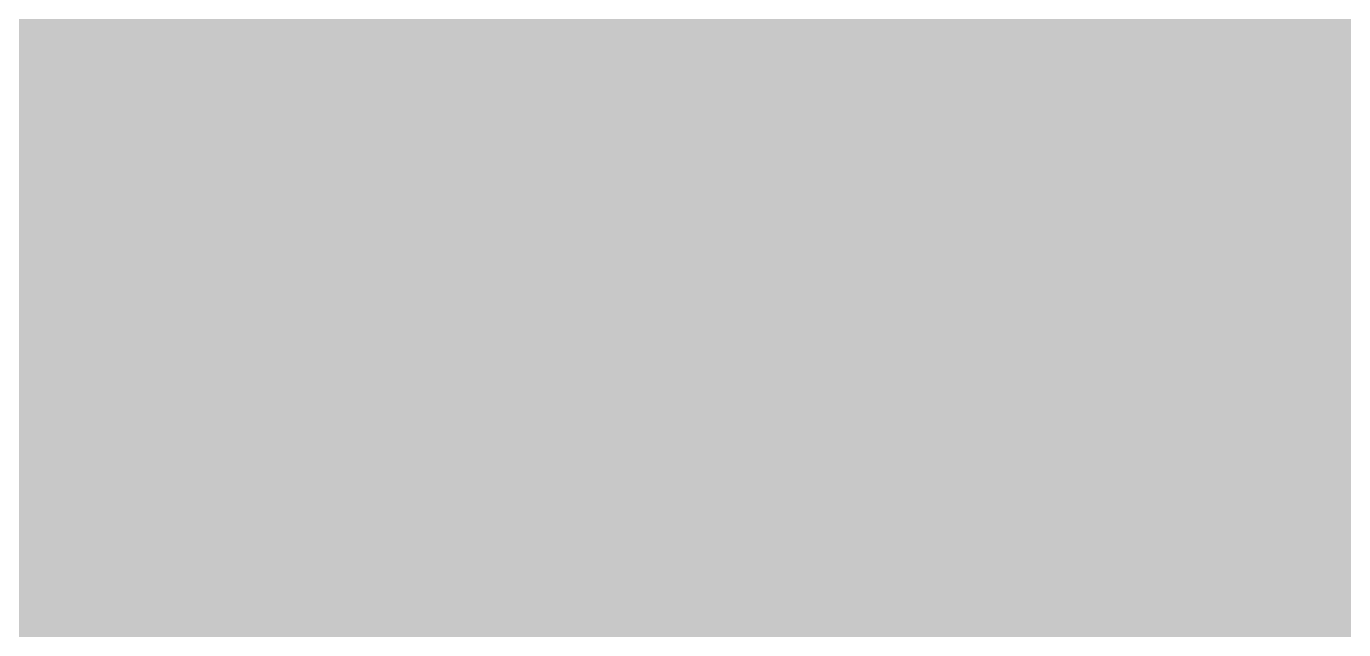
# Model space of a CAD drawing. Header units: inches. Extents: x 0 to 841, y 0 to 594.
# Drawn here: x 97.357 to 98.184, y 422.321 to 422.7 of the extents above; entities that cross this region are included whole.
import ezdxf

# ---------------------------------------------------------------- set-up
doc = ezdxf.new("R2010")
doc.units = ezdxf.units.IN
doc.layers.add('Sheet', color=255, linetype='Continuous')

msp = doc.modelspace()

# ---------------------------------------------------------------- linework, layer by layer
at = {"layer": 'Sheet'}
for points in [[(97.52303, 427.49898, 0.7493, 0.7493, 0), (97.52303, 422.49059, 0.7493, 0.7493, 0)], [(97.52303, 427.49898, 0.29972, 0.29972, 0), (97.52303, 422.49059, 0.29972, 0.29972, 0)], [(98.19677, 422.86116, 0.29972, 0.29972, 0), (98.208, 422.82747, 0.29972, 0.29972, 0), (98.23045, 422.79378, 0.29972, 0.29972, 0), (98.24168, 422.7601, 0.29972, 0.29972, 0), (98.25291, 422.71518, 0.29972, 0.29972, 0), (98.26414, 422.68149, 0.29972, 0.29972, 0), (98.27537, 422.6478, 0.29972, 0.29972, 0), (98.27537, 422.60288, 0.29972, 0.29972, 0), (98.2866, 422.56919, 0.29972, 0.29972, 0), (98.2866, 422.5355, 0.29972, 0.29972, 0), (98.2866, 422.49059, 0.29972, 0.29972, 0)], [(98.19677, 422.86116, 0.29972, 0.29972, 0), (98.208, 422.82747, 0.29972, 0.29972, 0), (98.23045, 422.79378, 0.29972, 0.29972, 0), (98.24168, 422.7601, 0.29972, 0.29972, 0), (98.25291, 422.71518, 0.29972, 0.29972, 0), (98.26414, 422.68149, 0.29972, 0.29972, 0), (98.27537, 422.6478, 0.29972, 0.29972, 0), (98.27537, 422.60288, 0.29972, 0.29972, 0), (98.2866, 422.56919, 0.29972, 0.29972, 0), (98.2866, 422.5355, 0.29972, 0.29972, 0), (98.2866, 422.49059, 0.29972, 0.29972, 0)], [(98.19677, 422.86116, 0.29972, 0.29972, 0), (98.208, 422.82747, 0.29972, 0.29972, 0), (98.23045, 422.79378, 0.29972, 0.29972, 0), (98.24168, 422.7601, 0.29972, 0.29972, 0), (98.25291, 422.71518, 0.29972, 0.29972, 0), (98.26414, 422.68149, 0.29972, 0.29972, 0), (98.27537, 422.6478, 0.29972, 0.29972, 0), (98.27537, 422.60288, 0.29972, 0.29972, 0), (98.2866, 422.56919, 0.29972, 0.29972, 0), (98.2866, 422.5355, 0.29972, 0.29972, 0), (98.2866, 422.49059, 0.29972, 0.29972, 0)], [(98.19677, 422.86116, 0.29972, 0.29972, 0), (98.208, 422.82747, 0.29972, 0.29972, 0), (98.23045, 422.79378, 0.29972, 0.29972, 0), (98.24168, 422.7601, 0.29972, 0.29972, 0), (98.25291, 422.71518, 0.29972, 0.29972, 0), (98.26414, 422.68149, 0.29972, 0.29972, 0), (98.27537, 422.6478, 0.29972, 0.29972, 0), (98.27537, 422.60288, 0.29972, 0.29972, 0), (98.2866, 422.56919, 0.29972, 0.29972, 0), (98.2866, 422.5355, 0.29972, 0.29972, 0), (98.2866, 422.49059, 0.29972, 0.29972, 0)], [(98.19677, 422.86116, 0.29972, 0.29972, 0), (98.208, 422.82747, 0.29972, 0.29972, 0), (98.23045, 422.79378, 0.29972, 0.29972, 0), (98.24168, 422.7601, 0.29972, 0.29972, 0), (98.25291, 422.71518, 0.29972, 0.29972, 0), (98.26414, 422.68149, 0.29972, 0.29972, 0), (98.27537, 422.6478, 0.29972, 0.29972, 0), (98.27537, 422.60288, 0.29972, 0.29972, 0), (98.2866, 422.56919, 0.29972, 0.29972, 0), (98.2866, 422.5355, 0.29972, 0.29972, 0), (98.2866, 422.49059, 0.29972, 0.29972, 0)], [(97.88236, 422.84993, 0.29972, 0.29972, 0), (97.89359, 422.8387, 0.29972, 0.29972, 0), (97.91604, 422.81624, 0.29972, 0.29972, 0), (97.92727, 422.79378, 0.29972, 0.29972, 0), (97.9385, 422.78255, 0.29972, 0.29972, 0), (97.96096, 422.7601, 0.29972, 0.29972, 0), (97.97219, 422.73764, 0.29972, 0.29972, 0), (97.98342, 422.71518, 0.29972, 0.29972, 0), (97.98342, 422.69272, 0.29972, 0.29972, 0), (97.99465, 422.67026, 0.29972, 0.29972, 0), (98.00587, 422.6478, 0.29972, 0.29972, 0), (98.0171, 422.61411, 0.29972, 0.29972, 0), (98.0171, 422.59165, 0.29972, 0.29972, 0), (98.0171, 422.56919, 0.29972, 0.29972, 0), (98.02833, 422.54673, 0.29972, 0.29972, 0), (98.02833, 422.51304, 0.29972, 0.29972, 0), (98.02833, 422.49059, 0.29972, 0.29972, 0)], [(97.88236, 422.84993, 0.29972, 0.29972, 0), (97.89359, 422.8387, 0.29972, 0.29972, 0), (97.91604, 422.81624, 0.29972, 0.29972, 0), (97.92727, 422.79378, 0.29972, 0.29972, 0), (97.9385, 422.78255, 0.29972, 0.29972, 0), (97.96096, 422.7601, 0.29972, 0.29972, 0), (97.97219, 422.73764, 0.29972, 0.29972, 0), (97.98342, 422.71518, 0.29972, 0.29972, 0), (97.98342, 422.69272, 0.29972, 0.29972, 0), (97.99465, 422.67026, 0.29972, 0.29972, 0), (98.00587, 422.6478, 0.29972, 0.29972, 0), (98.0171, 422.61411, 0.29972, 0.29972, 0), (98.0171, 422.59165, 0.29972, 0.29972, 0), (98.0171, 422.56919, 0.29972, 0.29972, 0), (98.02833, 422.54673, 0.29972, 0.29972, 0), (98.02833, 422.51304, 0.29972, 0.29972, 0), (98.02833, 422.49059, 0.29972, 0.29972, 0)], [(97.88236, 422.84993, 0.29972, 0.29972, 0), (97.89359, 422.8387, 0.29972, 0.29972, 0), (97.91604, 422.81624, 0.29972, 0.29972, 0), (97.92727, 422.79378, 0.29972, 0.29972, 0), (97.9385, 422.78255, 0.29972, 0.29972, 0), (97.96096, 422.7601, 0.29972, 0.29972, 0), (97.97219, 422.73764, 0.29972, 0.29972, 0), (97.98342, 422.71518, 0.29972, 0.29972, 0), (97.98342, 422.69272, 0.29972, 0.29972, 0), (97.99465, 422.67026, 0.29972, 0.29972, 0), (98.00587, 422.6478, 0.29972, 0.29972, 0), (98.0171, 422.61411, 0.29972, 0.29972, 0), (98.0171, 422.59165, 0.29972, 0.29972, 0), (98.0171, 422.56919, 0.29972, 0.29972, 0), (98.02833, 422.54673, 0.29972, 0.29972, 0), (98.02833, 422.51304, 0.29972, 0.29972, 0), (98.02833, 422.49059, 0.29972, 0.29972, 0)], [(97.52303, 417.49342, 0.7493, 0.7493, 0), (97.52303, 422.49059, 0.7493, 0.7493, 0)], [(97.52303, 422.49059, 0.7493, 0.7493, 0), (112.52485, 422.49059, 0.7493, 0.7493, 0), (112.52485, 419.99762, 0.7493, 0.7493, 0)], [(97.96096, 422.7601, 0.09906, 0.09906, 0), (97.97219, 422.73764, 0.09906, 0.09906, 0), (97.98342, 422.71518, 0.09906, 0.09906, 0), (97.98342, 422.69272, 0.09906, 0.09906, 0), (97.99465, 422.67026, 0.09906, 0.09906, 0), (98.00587, 422.6478, 0.09906, 0.09906, 0), (98.0171, 422.61411, 0.09906, 0.09906, 0), (98.0171, 422.59165, 0.09906, 0.09906, 0), (98.0171, 422.56919, 0.09906, 0.09906, 0), (98.02833, 422.54673, 0.09906, 0.09906, 0), (98.02833, 422.51304, 0.09906, 0.09906, 0), (98.02833, 422.49059, 0.09906, 0.09906, 0)], [(97.96096, 422.7601, 0.09906, 0.09906, 0), (97.97219, 422.73764, 0.09906, 0.09906, 0), (97.98342, 422.71518, 0.09906, 0.09906, 0), (97.98342, 422.69272, 0.09906, 0.09906, 0), (97.99465, 422.67026, 0.09906, 0.09906, 0), (98.00587, 422.6478, 0.09906, 0.09906, 0), (98.0171, 422.61411, 0.09906, 0.09906, 0), (98.0171, 422.59165, 0.09906, 0.09906, 0), (98.0171, 422.56919, 0.09906, 0.09906, 0), (98.02833, 422.54673, 0.09906, 0.09906, 0), (98.02833, 422.51304, 0.09906, 0.09906, 0), (98.02833, 422.49059, 0.09906, 0.09906, 0)], [(97.96096, 422.7601, 0.09906, 0.09906, 0), (97.97219, 422.73764, 0.09906, 0.09906, 0), (97.98342, 422.71518, 0.09906, 0.09906, 0), (97.98342, 422.69272, 0.09906, 0.09906, 0), (97.99465, 422.67026, 0.09906, 0.09906, 0), (98.00587, 422.6478, 0.09906, 0.09906, 0), (98.0171, 422.61411, 0.09906, 0.09906, 0), (98.0171, 422.59165, 0.09906, 0.09906, 0), (98.0171, 422.56919, 0.09906, 0.09906, 0), (98.02833, 422.54673, 0.09906, 0.09906, 0), (98.02833, 422.51304, 0.09906, 0.09906, 0), (98.02833, 422.49059, 0.09906, 0.09906, 0)], [(97.52303, 417.49342, 0.29972, 0.29972, 0), (97.52303, 422.49059, 0.29972, 0.29972, 0)], [(98.02833, 422.49059, 0.29972, 0.29972, 0), (98.02833, 422.46813, 0.29972, 0.29972, 0), (98.02833, 422.43444, 0.29972, 0.29972, 0), (98.0171, 422.41198, 0.29972, 0.29972, 0), (98.0171, 422.38952, 0.29972, 0.29972, 0), (98.0171, 422.36706, 0.29972, 0.29972, 0), (98.00587, 422.3446, 0.29972, 0.29972, 0), (97.99465, 422.31091, 0.29972, 0.29972, 0), (97.98342, 422.28845, 0.29972, 0.29972, 0), (97.98342, 422.26599, 0.29972, 0.29972, 0), (97.97219, 422.24353, 0.29972, 0.29972, 0), (97.96096, 422.23231, 0.29972, 0.29972, 0), (97.9385, 422.20985, 0.29972, 0.29972, 0), (97.92727, 422.18739, 0.29972, 0.29972, 0), (97.91604, 422.16493, 0.29972, 0.29972, 0)], [(98.02833, 422.49059, 0.29972, 0.29972, 0), (98.02833, 422.46813, 0.29972, 0.29972, 0), (98.02833, 422.43444, 0.29972, 0.29972, 0), (98.0171, 422.41198, 0.29972, 0.29972, 0), (98.0171, 422.38952, 0.29972, 0.29972, 0), (98.0171, 422.36706, 0.29972, 0.29972, 0), (98.00587, 422.3446, 0.29972, 0.29972, 0), (97.99465, 422.31091, 0.29972, 0.29972, 0), (97.98342, 422.28845, 0.29972, 0.29972, 0), (97.98342, 422.26599, 0.29972, 0.29972, 0), (97.97219, 422.24353, 0.29972, 0.29972, 0), (97.96096, 422.23231, 0.29972, 0.29972, 0), (97.9385, 422.20985, 0.29972, 0.29972, 0), (97.92727, 422.18739, 0.29972, 0.29972, 0), (97.91604, 422.16493, 0.29972, 0.29972, 0)], [(98.02833, 422.49059, 0.29972, 0.29972, 0), (98.02833, 422.46813, 0.29972, 0.29972, 0), (98.02833, 422.43444, 0.29972, 0.29972, 0), (98.0171, 422.41198, 0.29972, 0.29972, 0), (98.0171, 422.38952, 0.29972, 0.29972, 0), (98.0171, 422.36706, 0.29972, 0.29972, 0), (98.00587, 422.3446, 0.29972, 0.29972, 0), (97.99465, 422.31091, 0.29972, 0.29972, 0), (97.98342, 422.28845, 0.29972, 0.29972, 0), (97.98342, 422.26599, 0.29972, 0.29972, 0), (97.97219, 422.24353, 0.29972, 0.29972, 0), (97.96096, 422.23231, 0.29972, 0.29972, 0), (97.9385, 422.20985, 0.29972, 0.29972, 0), (97.92727, 422.18739, 0.29972, 0.29972, 0), (97.91604, 422.16493, 0.29972, 0.29972, 0)], [(98.02833, 422.49059, 0.29972, 0.29972, 0), (98.02833, 422.49059, 0.29972, 0.29972, 0), (98.02833, 422.49059, 0.29972, 0.29972, 0), (98.02833, 422.49059, 0.29972, 0.29972, 0), (98.02833, 422.49059, 0.29972, 0.29972, 0), (98.02833, 422.49059, 0.29972, 0.29972, 0), (98.02833, 422.49059, 0.29972, 0.29972, 0), (98.02833, 422.49059, 0.29972, 0.29972, 0), (98.02833, 422.49059, 0.29972, 0.29972, 0), (98.02833, 422.49059, 0.29972, 0.29972, 0), (98.02833, 422.49059, 0.29972, 0.29972, 0), (98.02833, 422.49059, 0.29972, 0.29972, 0), (98.02833, 422.49059, 0.29972, 0.29972, 0), (98.02833, 422.49059, 0.29972, 0.29972, 0), (98.02833, 422.49059, 0.29972, 0.29972, 0), (98.02833, 422.49059, 0.29972, 0.29972, 0), (98.02833, 422.49059, 0.29972, 0.29972, 0), (98.02833, 422.49059, 0.29972, 0.29972, 0), (98.02833, 422.49059, 0.29972, 0.29972, 0), (98.02833, 422.49059, 0.29972, 0.29972, 0), (98.02833, 422.49059, 0.29972, 0.29972, 0), (98.02833, 422.49059, 0.29972, 0.29972, 0), (98.02833, 422.49059, 0.29972, 0.29972, 0), (98.02833, 422.49059, 0.29972, 0.29972, 0), (98.02833, 422.49059, 0.29972, 0.29972, 0), (98.02833, 422.49059, 0.29972, 0.29972, 0), (98.02833, 422.49059, 0.29972, 0.29972, 0), (98.02833, 422.49059, 0.29972, 0.29972, 0), (98.02833, 422.49059, 0.29972, 0.29972, 0), (98.02833, 422.49059, 0.29972, 0.29972, 0), (98.02833, 422.49059, 0.29972, 0.29972, 0), (98.02833, 422.49059, 0.29972, 0.29972, 0), (98.02833, 422.49059, 0.29972, 0.29972, 0)], [(98.02833, 422.49059, 0.29972, 0.29972, 0), (98.02833, 422.49059, 0.29972, 0.29972, 0)], [(98.02833, 422.49059, 0.29972, 0.29972, 0), (98.02833, 422.49059, 0.29972, 0.29972, 0), (98.02833, 422.49059, 0.29972, 0.29972, 0), (98.02833, 422.49059, 0.29972, 0.29972, 0), (98.02833, 422.49059, 0.29972, 0.29972, 0), (98.02833, 422.49059, 0.29972, 0.29972, 0), (98.02833, 422.49059, 0.29972, 0.29972, 0), (98.02833, 422.49059, 0.29972, 0.29972, 0), (98.02833, 422.49059, 0.29972, 0.29972, 0), (98.02833, 422.49059, 0.29972, 0.29972, 0), (98.02833, 422.49059, 0.29972, 0.29972, 0), (98.02833, 422.49059, 0.29972, 0.29972, 0), (98.02833, 422.49059, 0.29972, 0.29972, 0), (98.02833, 422.49059, 0.29972, 0.29972, 0), (98.02833, 422.49059, 0.29972, 0.29972, 0), (98.02833, 422.49059, 0.29972, 0.29972, 0), (98.02833, 422.49059, 0.29972, 0.29972, 0), (98.02833, 422.49059, 0.29972, 0.29972, 0), (98.02833, 422.49059, 0.29972, 0.29972, 0), (98.02833, 422.49059, 0.29972, 0.29972, 0), (98.02833, 422.49059, 0.29972, 0.29972, 0), (98.02833, 422.49059, 0.29972, 0.29972, 0), (98.02833, 422.49059, 0.29972, 0.29972, 0), (98.02833, 422.49059, 0.29972, 0.29972, 0), (98.02833, 422.49059, 0.29972, 0.29972, 0), (98.02833, 422.49059, 0.29972, 0.29972, 0), (98.02833, 422.49059, 0.29972, 0.29972, 0), (98.02833, 422.49059, 0.29972, 0.29972, 0), (98.02833, 422.49059, 0.29972, 0.29972, 0), (98.02833, 422.49059, 0.29972, 0.29972, 0), (98.02833, 422.49059, 0.29972, 0.29972, 0), (98.02833, 422.49059, 0.29972, 0.29972, 0), (98.02833, 422.49059, 0.29972, 0.29972, 0)], [(98.02833, 422.49059, 0.29972, 0.29972, 0), (98.02833, 422.49059, 0.29972, 0.29972, 0)], [(98.02833, 422.49059, 0.29972, 0.29972, 0), (98.02833, 422.49059, 0.29972, 0.29972, 0), (98.02833, 422.49059, 0.29972, 0.29972, 0), (98.02833, 422.49059, 0.29972, 0.29972, 0), (98.02833, 422.49059, 0.29972, 0.29972, 0), (98.02833, 422.49059, 0.29972, 0.29972, 0), (98.02833, 422.49059, 0.29972, 0.29972, 0), (98.02833, 422.49059, 0.29972, 0.29972, 0), (98.02833, 422.49059, 0.29972, 0.29972, 0), (98.02833, 422.49059, 0.29972, 0.29972, 0), (98.02833, 422.49059, 0.29972, 0.29972, 0), (98.02833, 422.49059, 0.29972, 0.29972, 0), (98.02833, 422.49059, 0.29972, 0.29972, 0), (98.02833, 422.49059, 0.29972, 0.29972, 0), (98.02833, 422.49059, 0.29972, 0.29972, 0), (98.02833, 422.49059, 0.29972, 0.29972, 0), (98.02833, 422.49059, 0.29972, 0.29972, 0), (98.02833, 422.49059, 0.29972, 0.29972, 0), (98.02833, 422.49059, 0.29972, 0.29972, 0), (98.02833, 422.49059, 0.29972, 0.29972, 0), (98.02833, 422.49059, 0.29972, 0.29972, 0), (98.02833, 422.49059, 0.29972, 0.29972, 0), (98.02833, 422.49059, 0.29972, 0.29972, 0), (98.02833, 422.49059, 0.29972, 0.29972, 0), (98.02833, 422.49059, 0.29972, 0.29972, 0), (98.02833, 422.49059, 0.29972, 0.29972, 0), (98.02833, 422.49059, 0.29972, 0.29972, 0), (98.02833, 422.49059, 0.29972, 0.29972, 0), (98.02833, 422.49059, 0.29972, 0.29972, 0), (98.02833, 422.49059, 0.29972, 0.29972, 0), (98.02833, 422.49059, 0.29972, 0.29972, 0), (98.02833, 422.49059, 0.29972, 0.29972, 0), (98.02833, 422.49059, 0.29972, 0.29972, 0)], [(98.02833, 422.49059, 0.29972, 0.29972, 0), (98.02833, 422.49059, 0.29972, 0.29972, 0)], [(98.2866, 422.49059, 0.29972, 0.29972, 0), (98.2866, 422.4569, 0.29972, 0.29972, 0), (98.2866, 422.41198, 0.29972, 0.29972, 0), (98.27537, 422.37829, 0.29972, 0.29972, 0), (98.27537, 422.33337, 0.29972, 0.29972, 0), (98.26414, 422.29968, 0.29972, 0.29972, 0), (98.25291, 422.26599, 0.29972, 0.29972, 0), (98.24168, 422.23231, 0.29972, 0.29972, 0), (98.23045, 422.19862, 0.29972, 0.29972, 0), (98.208, 422.16493, 0.29972, 0.29972, 0)], [(98.2866, 422.49059, 0.29972, 0.29972, 0), (98.2866, 422.4569, 0.29972, 0.29972, 0), (98.2866, 422.41198, 0.29972, 0.29972, 0), (98.27537, 422.37829, 0.29972, 0.29972, 0), (98.27537, 422.33337, 0.29972, 0.29972, 0), (98.26414, 422.29968, 0.29972, 0.29972, 0), (98.25291, 422.26599, 0.29972, 0.29972, 0), (98.24168, 422.23231, 0.29972, 0.29972, 0), (98.23045, 422.19862, 0.29972, 0.29972, 0), (98.208, 422.16493, 0.29972, 0.29972, 0)], [(98.2866, 422.49059, 0.29972, 0.29972, 0), (98.2866, 422.4569, 0.29972, 0.29972, 0), (98.2866, 422.41198, 0.29972, 0.29972, 0), (98.27537, 422.37829, 0.29972, 0.29972, 0), (98.27537, 422.33337, 0.29972, 0.29972, 0), (98.26414, 422.29968, 0.29972, 0.29972, 0), (98.25291, 422.26599, 0.29972, 0.29972, 0), (98.24168, 422.23231, 0.29972, 0.29972, 0), (98.23045, 422.19862, 0.29972, 0.29972, 0), (98.208, 422.16493, 0.29972, 0.29972, 0)], [(98.2866, 422.49059, 0.29972, 0.29972, 0), (98.2866, 422.4569, 0.29972, 0.29972, 0), (98.2866, 422.41198, 0.29972, 0.29972, 0), (98.27537, 422.37829, 0.29972, 0.29972, 0), (98.27537, 422.33337, 0.29972, 0.29972, 0), (98.26414, 422.29968, 0.29972, 0.29972, 0), (98.25291, 422.26599, 0.29972, 0.29972, 0), (98.24168, 422.23231, 0.29972, 0.29972, 0), (98.23045, 422.19862, 0.29972, 0.29972, 0), (98.208, 422.16493, 0.29972, 0.29972, 0)], [(98.2866, 422.49059, 0.29972, 0.29972, 0), (98.2866, 422.4569, 0.29972, 0.29972, 0), (98.2866, 422.41198, 0.29972, 0.29972, 0), (98.27537, 422.37829, 0.29972, 0.29972, 0), (98.27537, 422.33337, 0.29972, 0.29972, 0), (98.26414, 422.29968, 0.29972, 0.29972, 0), (98.25291, 422.26599, 0.29972, 0.29972, 0), (98.24168, 422.23231, 0.29972, 0.29972, 0), (98.23045, 422.19862, 0.29972, 0.29972, 0), (98.208, 422.16493, 0.29972, 0.29972, 0)], [(98.2866, 422.49059, 0.29972, 0.29972, 0), (98.2866, 422.49059, 0.29972, 0.29972, 0), (98.2866, 422.49059, 0.29972, 0.29972, 0), (98.2866, 422.49059, 0.29972, 0.29972, 0), (98.2866, 422.49059, 0.29972, 0.29972, 0), (98.2866, 422.49059, 0.29972, 0.29972, 0), (98.2866, 422.49059, 0.29972, 0.29972, 0), (98.2866, 422.49059, 0.29972, 0.29972, 0), (98.2866, 422.49059, 0.29972, 0.29972, 0), (98.2866, 422.49059, 0.29972, 0.29972, 0), (98.2866, 422.49059, 0.29972, 0.29972, 0), (98.2866, 422.49059, 0.29972, 0.29972, 0), (98.2866, 422.49059, 0.29972, 0.29972, 0), (98.2866, 422.49059, 0.29972, 0.29972, 0), (98.2866, 422.49059, 0.29972, 0.29972, 0), (98.2866, 422.49059, 0.29972, 0.29972, 0), (98.2866, 422.49059, 0.29972, 0.29972, 0), (98.2866, 422.49059, 0.29972, 0.29972, 0), (98.2866, 422.49059, 0.29972, 0.29972, 0), (98.2866, 422.49059, 0.29972, 0.29972, 0), (98.2866, 422.49059, 0.29972, 0.29972, 0), (98.2866, 422.49059, 0.29972, 0.29972, 0), (98.2866, 422.49059, 0.29972, 0.29972, 0), (98.2866, 422.49059, 0.29972, 0.29972, 0), (98.2866, 422.49059, 0.29972, 0.29972, 0), (98.2866, 422.49059, 0.29972, 0.29972, 0), (98.2866, 422.49059, 0.29972, 0.29972, 0), (98.2866, 422.49059, 0.29972, 0.29972, 0), (98.2866, 422.49059, 0.29972, 0.29972, 0), (98.2866, 422.49059, 0.29972, 0.29972, 0), (98.2866, 422.49059, 0.29972, 0.29972, 0), (98.2866, 422.49059, 0.29972, 0.29972, 0), (98.2866, 422.49059, 0.29972, 0.29972, 0)], [(98.2866, 422.49059, 0.29972, 0.29972, 0), (98.2866, 422.49059, 0.29972, 0.29972, 0)], [(98.2866, 422.49059, 0.29972, 0.29972, 0), (98.2866, 422.49059, 0.29972, 0.29972, 0), (98.2866, 422.49059, 0.29972, 0.29972, 0), (98.2866, 422.49059, 0.29972, 0.29972, 0), (98.2866, 422.49059, 0.29972, 0.29972, 0), (98.2866, 422.49059, 0.29972, 0.29972, 0), (98.2866, 422.49059, 0.29972, 0.29972, 0), (98.2866, 422.49059, 0.29972, 0.29972, 0), (98.2866, 422.49059, 0.29972, 0.29972, 0), (98.2866, 422.49059, 0.29972, 0.29972, 0), (98.2866, 422.49059, 0.29972, 0.29972, 0), (98.2866, 422.49059, 0.29972, 0.29972, 0), (98.2866, 422.49059, 0.29972, 0.29972, 0), (98.2866, 422.49059, 0.29972, 0.29972, 0), (98.2866, 422.49059, 0.29972, 0.29972, 0), (98.2866, 422.49059, 0.29972, 0.29972, 0), (98.2866, 422.49059, 0.29972, 0.29972, 0), (98.2866, 422.49059, 0.29972, 0.29972, 0), (98.2866, 422.49059, 0.29972, 0.29972, 0), (98.2866, 422.49059, 0.29972, 0.29972, 0), (98.2866, 422.49059, 0.29972, 0.29972, 0), (98.2866, 422.49059, 0.29972, 0.29972, 0), (98.2866, 422.49059, 0.29972, 0.29972, 0), (98.2866, 422.49059, 0.29972, 0.29972, 0), (98.2866, 422.49059, 0.29972, 0.29972, 0), (98.2866, 422.49059, 0.29972, 0.29972, 0), (98.2866, 422.49059, 0.29972, 0.29972, 0), (98.2866, 422.49059, 0.29972, 0.29972, 0), (98.2866, 422.49059, 0.29972, 0.29972, 0), (98.2866, 422.49059, 0.29972, 0.29972, 0), (98.2866, 422.49059, 0.29972, 0.29972, 0), (98.2866, 422.49059, 0.29972, 0.29972, 0), (98.2866, 422.49059, 0.29972, 0.29972, 0)], [(98.2866, 422.49059, 0.29972, 0.29972, 0), (98.2866, 422.49059, 0.29972, 0.29972, 0)], [(98.2866, 422.49059, 0.29972, 0.29972, 0), (98.2866, 422.49059, 0.29972, 0.29972, 0), (98.2866, 422.49059, 0.29972, 0.29972, 0), (98.2866, 422.49059, 0.29972, 0.29972, 0), (98.2866, 422.49059, 0.29972, 0.29972, 0), (98.2866, 422.49059, 0.29972, 0.29972, 0), (98.2866, 422.49059, 0.29972, 0.29972, 0), (98.2866, 422.49059, 0.29972, 0.29972, 0), (98.2866, 422.49059, 0.29972, 0.29972, 0), (98.2866, 422.49059, 0.29972, 0.29972, 0), (98.2866, 422.49059, 0.29972, 0.29972, 0), (98.2866, 422.49059, 0.29972, 0.29972, 0), (98.2866, 422.49059, 0.29972, 0.29972, 0), (98.2866, 422.49059, 0.29972, 0.29972, 0), (98.2866, 422.49059, 0.29972, 0.29972, 0), (98.2866, 422.49059, 0.29972, 0.29972, 0), (98.2866, 422.49059, 0.29972, 0.29972, 0), (98.2866, 422.49059, 0.29972, 0.29972, 0), (98.2866, 422.49059, 0.29972, 0.29972, 0), (98.2866, 422.49059, 0.29972, 0.29972, 0), (98.2866, 422.49059, 0.29972, 0.29972, 0), (98.2866, 422.49059, 0.29972, 0.29972, 0), (98.2866, 422.49059, 0.29972, 0.29972, 0), (98.2866, 422.49059, 0.29972, 0.29972, 0), (98.2866, 422.49059, 0.29972, 0.29972, 0), (98.2866, 422.49059, 0.29972, 0.29972, 0), (98.2866, 422.49059, 0.29972, 0.29972, 0), (98.2866, 422.49059, 0.29972, 0.29972, 0), (98.2866, 422.49059, 0.29972, 0.29972, 0), (98.2866, 422.49059, 0.29972, 0.29972, 0), (98.2866, 422.49059, 0.29972, 0.29972, 0), (98.2866, 422.49059, 0.29972, 0.29972, 0), (98.2866, 422.49059, 0.29972, 0.29972, 0)], [(98.2866, 422.49059, 0.29972, 0.29972, 0), (98.2866, 422.49059, 0.29972, 0.29972, 0)], [(98.2866, 422.49059, 0.29972, 0.29972, 0), (98.2866, 422.49059, 0.29972, 0.29972, 0), (98.2866, 422.49059, 0.29972, 0.29972, 0), (98.2866, 422.49059, 0.29972, 0.29972, 0), (98.2866, 422.49059, 0.29972, 0.29972, 0), (98.2866, 422.49059, 0.29972, 0.29972, 0), (98.2866, 422.49059, 0.29972, 0.29972, 0), (98.2866, 422.49059, 0.29972, 0.29972, 0), (98.2866, 422.49059, 0.29972, 0.29972, 0), (98.2866, 422.49059, 0.29972, 0.29972, 0), (98.2866, 422.49059, 0.29972, 0.29972, 0), (98.2866, 422.49059, 0.29972, 0.29972, 0), (98.2866, 422.49059, 0.29972, 0.29972, 0), (98.2866, 422.49059, 0.29972, 0.29972, 0), (98.2866, 422.49059, 0.29972, 0.29972, 0), (98.2866, 422.49059, 0.29972, 0.29972, 0), (98.2866, 422.49059, 0.29972, 0.29972, 0), (98.2866, 422.49059, 0.29972, 0.29972, 0), (98.2866, 422.49059, 0.29972, 0.29972, 0), (98.2866, 422.49059, 0.29972, 0.29972, 0), (98.2866, 422.49059, 0.29972, 0.29972, 0), (98.2866, 422.49059, 0.29972, 0.29972, 0), (98.2866, 422.49059, 0.29972, 0.29972, 0), (98.2866, 422.49059, 0.29972, 0.29972, 0), (98.2866, 422.49059, 0.29972, 0.29972, 0), (98.2866, 422.49059, 0.29972, 0.29972, 0), (98.2866, 422.49059, 0.29972, 0.29972, 0), (98.2866, 422.49059, 0.29972, 0.29972, 0), (98.2866, 422.49059, 0.29972, 0.29972, 0), (98.2866, 422.49059, 0.29972, 0.29972, 0), (98.2866, 422.49059, 0.29972, 0.29972, 0), (98.2866, 422.49059, 0.29972, 0.29972, 0), (98.2866, 422.49059, 0.29972, 0.29972, 0)], [(98.2866, 422.49059, 0.29972, 0.29972, 0), (98.2866, 422.49059, 0.29972, 0.29972, 0)], [(98.2866, 422.49059, 0.29972, 0.29972, 0), (98.2866, 422.49059, 0.29972, 0.29972, 0), (98.2866, 422.49059, 0.29972, 0.29972, 0), (98.2866, 422.49059, 0.29972, 0.29972, 0), (98.2866, 422.49059, 0.29972, 0.29972, 0), (98.2866, 422.49059, 0.29972, 0.29972, 0), (98.2866, 422.49059, 0.29972, 0.29972, 0), (98.2866, 422.49059, 0.29972, 0.29972, 0), (98.2866, 422.49059, 0.29972, 0.29972, 0), (98.2866, 422.49059, 0.29972, 0.29972, 0), (98.2866, 422.49059, 0.29972, 0.29972, 0), (98.2866, 422.49059, 0.29972, 0.29972, 0), (98.2866, 422.49059, 0.29972, 0.29972, 0), (98.2866, 422.49059, 0.29972, 0.29972, 0), (98.2866, 422.49059, 0.29972, 0.29972, 0), (98.2866, 422.49059, 0.29972, 0.29972, 0), (98.2866, 422.49059, 0.29972, 0.29972, 0), (98.2866, 422.49059, 0.29972, 0.29972, 0), (98.2866, 422.49059, 0.29972, 0.29972, 0), (98.2866, 422.49059, 0.29972, 0.29972, 0), (98.2866, 422.49059, 0.29972, 0.29972, 0), (98.2866, 422.49059, 0.29972, 0.29972, 0), (98.2866, 422.49059, 0.29972, 0.29972, 0), (98.2866, 422.49059, 0.29972, 0.29972, 0), (98.2866, 422.49059, 0.29972, 0.29972, 0), (98.2866, 422.49059, 0.29972, 0.29972, 0), (98.2866, 422.49059, 0.29972, 0.29972, 0), (98.2866, 422.49059, 0.29972, 0.29972, 0), (98.2866, 422.49059, 0.29972, 0.29972, 0), (98.2866, 422.49059, 0.29972, 0.29972, 0), (98.2866, 422.49059, 0.29972, 0.29972, 0), (98.2866, 422.49059, 0.29972, 0.29972, 0), (98.2866, 422.49059, 0.29972, 0.29972, 0)], [(98.2866, 422.49059, 0.29972, 0.29972, 0), (98.2866, 422.49059, 0.29972, 0.29972, 0)], [(98.02833, 422.49059, 0.09906, 0.09906, 0), (98.02833, 422.46813, 0.09906, 0.09906, 0), (98.02833, 422.43444, 0.09906, 0.09906, 0), (98.0171, 422.41198, 0.09906, 0.09906, 0), (98.0171, 422.38952, 0.09906, 0.09906, 0), (98.0171, 422.36706, 0.09906, 0.09906, 0), (98.00587, 422.3446, 0.09906, 0.09906, 0), (97.99465, 422.31091, 0.09906, 0.09906, 0), (97.98342, 422.28845, 0.09906, 0.09906, 0), (97.98342, 422.26599, 0.09906, 0.09906, 0)], [(98.02833, 422.49059, 0.09906, 0.09906, 0), (98.02833, 422.46813, 0.09906, 0.09906, 0), (98.02833, 422.43444, 0.09906, 0.09906, 0), (98.0171, 422.41198, 0.09906, 0.09906, 0), (98.0171, 422.38952, 0.09906, 0.09906, 0), (98.0171, 422.36706, 0.09906, 0.09906, 0), (98.00587, 422.3446, 0.09906, 0.09906, 0), (97.99465, 422.31091, 0.09906, 0.09906, 0), (97.98342, 422.28845, 0.09906, 0.09906, 0), (97.98342, 422.26599, 0.09906, 0.09906, 0)], [(98.02833, 422.49059, 0.09906, 0.09906, 0), (98.02833, 422.46813, 0.09906, 0.09906, 0), (98.02833, 422.43444, 0.09906, 0.09906, 0), (98.0171, 422.41198, 0.09906, 0.09906, 0), (98.0171, 422.38952, 0.09906, 0.09906, 0), (98.0171, 422.36706, 0.09906, 0.09906, 0), (98.00587, 422.3446, 0.09906, 0.09906, 0), (97.99465, 422.31091, 0.09906, 0.09906, 0), (97.98342, 422.28845, 0.09906, 0.09906, 0), (97.98342, 422.26599, 0.09906, 0.09906, 0)], [(98.02833, 422.49059, 0.09906, 0.09906, 0), (98.02833, 422.49059, 0.09906, 0.09906, 0), (98.02833, 422.49059, 0.09906, 0.09906, 0), (98.02833, 422.49059, 0.09906, 0.09906, 0), (98.02833, 422.49059, 0.09906, 0.09906, 0), (98.02833, 422.49059, 0.09906, 0.09906, 0), (98.02833, 422.49059, 0.09906, 0.09906, 0), (98.02833, 422.49059, 0.09906, 0.09906, 0), (98.02833, 422.49059, 0.09906, 0.09906, 0), (98.02833, 422.49059, 0.09906, 0.09906, 0), (98.02833, 422.49059, 0.09906, 0.09906, 0), (98.02833, 422.49059, 0.09906, 0.09906, 0), (98.02833, 422.49059, 0.09906, 0.09906, 0), (98.02833, 422.49059, 0.09906, 0.09906, 0), (98.02833, 422.49059, 0.09906, 0.09906, 0), (98.02833, 422.49059, 0.09906, 0.09906, 0), (98.02833, 422.49059, 0.09906, 0.09906, 0), (98.02833, 422.49059, 0.09906, 0.09906, 0), (98.02833, 422.49059, 0.09906, 0.09906, 0), (98.02833, 422.49059, 0.09906, 0.09906, 0), (98.02833, 422.49059, 0.09906, 0.09906, 0), (98.02833, 422.49059, 0.09906, 0.09906, 0), (98.02833, 422.49059, 0.09906, 0.09906, 0), (98.02833, 422.49059, 0.09906, 0.09906, 0), (98.02833, 422.49059, 0.09906, 0.09906, 0), (98.02833, 422.49059, 0.09906, 0.09906, 0), (98.02833, 422.49059, 0.09906, 0.09906, 0), (98.02833, 422.49059, 0.09906, 0.09906, 0), (98.02833, 422.49059, 0.09906, 0.09906, 0), (98.02833, 422.49059, 0.09906, 0.09906, 0), (98.02833, 422.49059, 0.09906, 0.09906, 0), (98.02833, 422.49059, 0.09906, 0.09906, 0), (98.02833, 422.49059, 0.09906, 0.09906, 0)], [(98.02833, 422.49059, 0.09906, 0.09906, 0), (98.02833, 422.49059, 0.09906, 0.09906, 0)], [(98.02833, 422.49059, 0.09906, 0.09906, 0), (98.02833, 422.49059, 0.09906, 0.09906, 0), (98.02833, 422.49059, 0.09906, 0.09906, 0), (98.02833, 422.49059, 0.09906, 0.09906, 0), (98.02833, 422.49059, 0.09906, 0.09906, 0), (98.02833, 422.49059, 0.09906, 0.09906, 0), (98.02833, 422.49059, 0.09906, 0.09906, 0), (98.02833, 422.49059, 0.09906, 0.09906, 0), (98.02833, 422.49059, 0.09906, 0.09906, 0), (98.02833, 422.49059, 0.09906, 0.09906, 0), (98.02833, 422.49059, 0.09906, 0.09906, 0), (98.02833, 422.49059, 0.09906, 0.09906, 0), (98.02833, 422.49059, 0.09906, 0.09906, 0), (98.02833, 422.49059, 0.09906, 0.09906, 0), (98.02833, 422.49059, 0.09906, 0.09906, 0), (98.02833, 422.49059, 0.09906, 0.09906, 0), (98.02833, 422.49059, 0.09906, 0.09906, 0), (98.02833, 422.49059, 0.09906, 0.09906, 0), (98.02833, 422.49059, 0.09906, 0.09906, 0), (98.02833, 422.49059, 0.09906, 0.09906, 0), (98.02833, 422.49059, 0.09906, 0.09906, 0), (98.02833, 422.49059, 0.09906, 0.09906, 0), (98.02833, 422.49059, 0.09906, 0.09906, 0), (98.02833, 422.49059, 0.09906, 0.09906, 0), (98.02833, 422.49059, 0.09906, 0.09906, 0), (98.02833, 422.49059, 0.09906, 0.09906, 0), (98.02833, 422.49059, 0.09906, 0.09906, 0), (98.02833, 422.49059, 0.09906, 0.09906, 0), (98.02833, 422.49059, 0.09906, 0.09906, 0), (98.02833, 422.49059, 0.09906, 0.09906, 0), (98.02833, 422.49059, 0.09906, 0.09906, 0), (98.02833, 422.49059, 0.09906, 0.09906, 0), (98.02833, 422.49059, 0.09906, 0.09906, 0)], [(98.02833, 422.49059, 0.09906, 0.09906, 0), (98.02833, 422.49059, 0.09906, 0.09906, 0)], [(98.02833, 422.49059, 0.09906, 0.09906, 0), (98.02833, 422.49059, 0.09906, 0.09906, 0), (98.02833, 422.49059, 0.09906, 0.09906, 0), (98.02833, 422.49059, 0.09906, 0.09906, 0), (98.02833, 422.49059, 0.09906, 0.09906, 0), (98.02833, 422.49059, 0.09906, 0.09906, 0), (98.02833, 422.49059, 0.09906, 0.09906, 0), (98.02833, 422.49059, 0.09906, 0.09906, 0), (98.02833, 422.49059, 0.09906, 0.09906, 0), (98.02833, 422.49059, 0.09906, 0.09906, 0), (98.02833, 422.49059, 0.09906, 0.09906, 0), (98.02833, 422.49059, 0.09906, 0.09906, 0), (98.02833, 422.49059, 0.09906, 0.09906, 0), (98.02833, 422.49059, 0.09906, 0.09906, 0), (98.02833, 422.49059, 0.09906, 0.09906, 0), (98.02833, 422.49059, 0.09906, 0.09906, 0), (98.02833, 422.49059, 0.09906, 0.09906, 0), (98.02833, 422.49059, 0.09906, 0.09906, 0), (98.02833, 422.49059, 0.09906, 0.09906, 0), (98.02833, 422.49059, 0.09906, 0.09906, 0), (98.02833, 422.49059, 0.09906, 0.09906, 0), (98.02833, 422.49059, 0.09906, 0.09906, 0), (98.02833, 422.49059, 0.09906, 0.09906, 0), (98.02833, 422.49059, 0.09906, 0.09906, 0), (98.02833, 422.49059, 0.09906, 0.09906, 0), (98.02833, 422.49059, 0.09906, 0.09906, 0), (98.02833, 422.49059, 0.09906, 0.09906, 0), (98.02833, 422.49059, 0.09906, 0.09906, 0), (98.02833, 422.49059, 0.09906, 0.09906, 0), (98.02833, 422.49059, 0.09906, 0.09906, 0), (98.02833, 422.49059, 0.09906, 0.09906, 0), (98.02833, 422.49059, 0.09906, 0.09906, 0), (98.02833, 422.49059, 0.09906, 0.09906, 0)], [(98.02833, 422.49059, 0.09906, 0.09906, 0), (98.02833, 422.49059, 0.09906, 0.09906, 0)]]:
    msp.add_lwpolyline(points, format="xyseb", dxfattribs=at)
msp.add_lwpolyline([(97.246, 422.50001, 0.508, 0.508, 1), (97.754, 422.50001, 0.508, 0.508, 1)], format="xyseb", close=True, dxfattribs=at)

doc.saveas('drawing.dxf')
